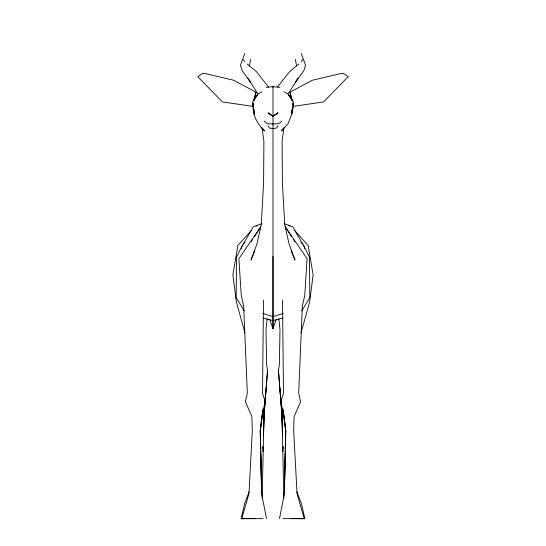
<?xml version="1.0" encoding="UTF-8"?>
<svg xmlns="http://www.w3.org/2000/svg" width="546" height="546" viewBox="0 0 546 546"><rect width="100%" height="100%" fill="white"/><g stroke="black" fill="none" stroke-linecap="round" stroke-linejoin="round"><path stroke-width="0.82" d="M264.271 120.98L265.731 122.768L268.612 123.765L273 123.949L273 86.589L266.086 87.415M273 87.353L273 86.589L279.914 87.415M263.486 300.082L262.517 393.379L265.165 401.624L261.834 416.516L260.224 430.883L260.626 449.495M285.285 453.719L284.261 494.669L285.292 451.296M285.374 449.495L285.776 430.883L282.978 409.466M285.333 449.59L285.776 430.883L282.78 408.927M262.906 448.321L262.967 446.628M263.438 432.22L264.052 413.581L266.079 388.513M262.899 451.515L263.076 446.41M263.438 436.193L264.216 414.052L267.533 370.72L266.625 364.435L266.004 329.497L267.185 318.734M262.148 498.327L264.052 413.581L267.533 370.72M292.001 109.248L291.707 114.264L288.07 123.73L281.518 130.972L282.801 128.836M283.981 127.505L282.105 141.257L282.398 183.108L284.78 224.911L289.059 243.966L294.997 260.032L291.155 250.778M263.22 408.927L260.224 430.883L260.667 449.59M282.562 436.193L281.784 414.052L278.467 370.72L279.375 364.435L279.996 329.497L278.815 318.734M241.352 248.532L241.612 246.86L253.296 226.815L261.957 223.628M263.022 409.466L260.36 430.446L261.739 494.669L260.708 451.296M249.44 65.991L250.607 59.5M253.085 103.214C252.095 113.35 256.907 124.188 264.482 130.972L263.199 128.836M279.491 518.604L284.439 493.482L285.64 430.446L284.166 416.516L280.835 401.624L283.483 393.379L282.514 300.082M253.126 103.897L252.518 106.327L222.399 101.918L197.775 76.645L202.75 73.396L204.545 73.382L233.695 80.262L255.815 92.103M253.938 100.662L255.958 92.567L253.508 100.88L257.965 94.014L262.06 91.735M301.023 332.862L309.568 302.225L313.124 275.048L308.169 245.482L294.676 230.535M276.105 319.826L273.007 328.644L269.895 319.826M244.724 53.569L240.472 65.172L242.158 70.68L250.73 82.344L247.829 78.167L257.965 94.014M249.106 491.905L244.628 503.535L241.107 518.7L263.172 518.652M254.845 250.778L251.003 260.032L256.941 243.966L261.22 224.911L263.602 183.108L263.895 141.257L262.019 127.505M301.679 310.961L309.807 297.577L309.521 257.309L304.388 246.86L292.704 226.815L284.043 223.628M301.392 61.664L302.661 59.575M278.05 125.641L276.501 128.098L273 128.535L269.499 128.098L267.95 125.641M292.062 100.662L290.042 92.567L292.492 100.88L288.035 94.014L298.171 78.167L295.27 82.344L303.842 70.68L305.528 65.172L301.276 53.569M251.187 241.612L252.566 239.482M254.395 236.643L260.811 226.706L238.889 258.688L241.277 295.604L243.653 305.794L247.324 393.086L245.42 401.795L251.883 416.55L252.32 430.705L248.962 493.57L241.755 518.686L255.596 518.495M257.521 94.615L252.634 101.809L254.293 114.264L253.999 109.248M243.072 244.84L241.612 246.86L236.479 257.309L236.193 297.577L244.321 310.961M244.048 243.496L245.024 242.144M277.477 87.053L289.51 71.724L298.839 63.998M281.729 120.98L280.269 122.768L277.388 123.765L273 123.949M251.324 230.535L237.831 245.482L232.876 275.048L236.432 302.225L244.977 332.862M255.985 226.16L257.227 225.321M290.185 92.103L312.305 80.262L341.455 73.382L343.25 73.396L348.225 76.645L323.601 101.918L293.482 106.327L291.707 114.264L293.366 101.809L288.479 94.615M283.299 313.363L273 316.625L262.701 313.363M282.808 318.12L273 320.604L263.192 318.12M282.828 518.652L304.893 518.7L301.372 503.535L296.894 491.905M290.404 518.495L304.245 518.686L297.038 493.57L293.68 430.705L294.117 416.55L300.58 401.795L298.676 393.086L302.348 305.794L304.723 295.604L307.111 258.688L285.189 226.706L291.605 236.643M283.94 91.735L288.035 94.014M288.773 225.321L290.015 226.16M247.161 63.998L256.49 71.724L268.523 87.053M300.976 242.144L301.952 243.496M302.928 244.84L304.388 246.86L304.648 248.532M293.434 239.482L294.813 241.612M243.339 59.575L244.608 61.664M292.874 103.897L293.482 106.327L292.915 103.214M266.509 518.604L261.561 493.482L260.715 453.719M295.393 59.5L296.56 65.991M279.921 388.513L281.948 413.581L282.562 432.22M278.467 370.72L281.948 413.581L283.852 498.327M282.924 446.41L283.101 451.515M283.033 446.628L283.094 448.321M273 123.457L272.993 328.644L273 256.422M277.818 112.735L277.505 113.704L273 116.107L268.495 113.704L268.182 112.735L273 116.107L277.818 112.735"/></g></svg>
